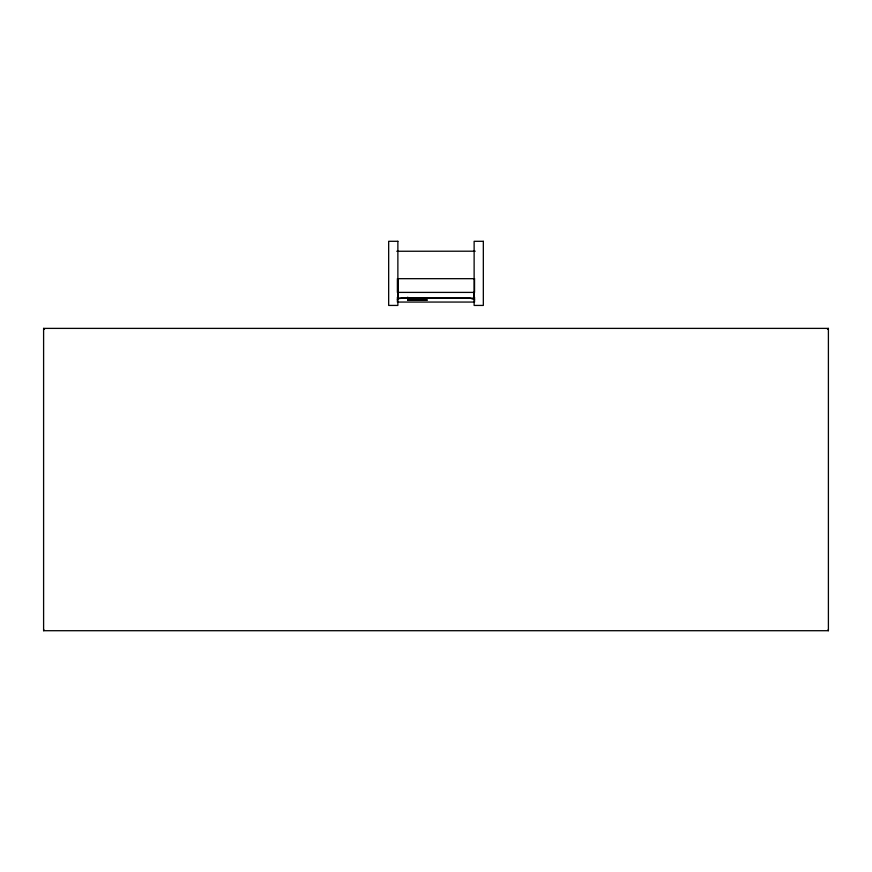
<?xml version="1.0" encoding="UTF-8"?>
<svg xmlns="http://www.w3.org/2000/svg" width="872" height="872" viewBox="0 0 872 872"><rect width="100%" height="100%" fill="white"/><g stroke="black" fill="none" stroke-linecap="round" stroke-linejoin="round"><path stroke-width="1.31" d="M397.392 299.652L398.853 298.616L402.395 298.18L470.204 298.202L474.542 299.652M43.6 630.707L43.6 328.384L828.4 328.384L828.4 630.707L43.6 630.707L44.21 630.096M827.495 329.289L828.4 328.384M401.251 298.224L401.741 298.202M396.782 251.256L475.218 251.201M407.736 299.772L427.117 300.132L407.736 300.132L407.736 297.156M407.736 299.913L427.117 299.913M827.79 630.096L828.4 630.707M43.6 328.384L44.505 329.289M474.542 297.232L474.542 302.061L397.392 302.061L397.392 297.232M473.943 292.403L473.943 298.137L397.992 298.137L397.992 278.68M397.872 241.293L388.672 241.293L388.672 305.429L397.872 305.429L397.872 241.293M483.328 241.304L474.128 241.304L474.128 305.429L483.328 305.429L483.328 241.304M474.542 278.68L397.392 278.68L397.392 292.403L474.542 292.403L474.542 278.68"/></g></svg>
